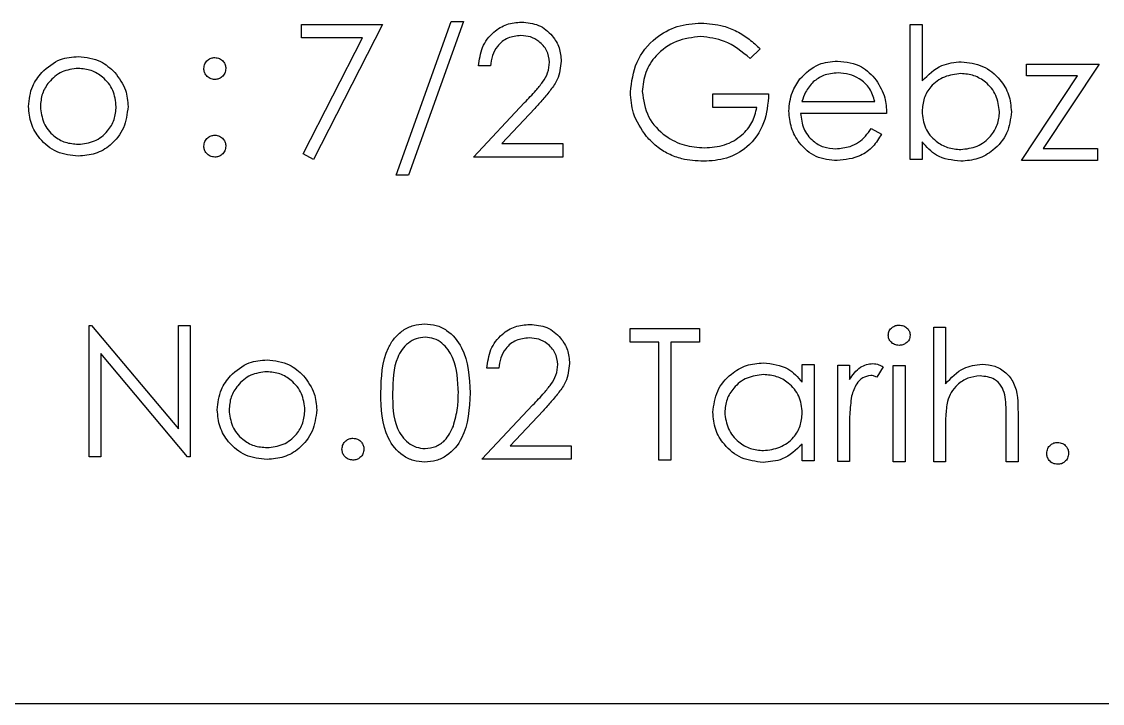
# Model space of a CAD drawing. Extents: x 75 to 2075, y 25 to 1460.
# Drawn here: x 644.3 to 661.7, y 1190.93 to 1201.9 of the extents above; entities that cross this region are included whole.
import ezdxf

# ---------------------------------------------------------------- set-up
doc = ezdxf.new("R2010")
doc.units = 0
doc.header["$LTSCALE"] = 5
doc.linetypes.add('SLD-KATı', pattern=[0])
doc.layers.get('0').update_dxf_attribs({"linetype": 'CONTINUOUS'})

msp = doc.modelspace()

# ---------------------------------------------------------------- linework, layer by layer
at = {"color": 7, "linetype": 'SLD-KATı'}
for p, q in [((648.812, 1201.854), (650.114, 1201.854)), ((648.812, 1201.637), (648.812, 1201.854)), ((650.114, 1201.854), (649.002, 1199.683)), ((650.331, 1199.43), (651.217, 1201.899)), ((651.417, 1201.899), (650.532, 1199.43)), ((651.217, 1201.899), (651.417, 1201.899)), ((658.608, 1201.851), (658.798, 1201.851)), ((658.608, 1199.68), (658.608, 1201.851)), ((658.798, 1201.851), (658.798, 1200.946)), ((649.793, 1201.637), (648.812, 1201.637)), ((648.838, 1199.774), (649.793, 1201.637)), ((656.193, 1201.461), (656.03, 1201.307)), ((651.851, 1201.186), (651.661, 1201.186)), ((660.48, 1201.215), (661.647, 1201.215)), ((660.48, 1201.025), (660.48, 1201.215)), ((661.647, 1201.215), (660.748, 1199.858)), ((660.399, 1199.668), (661.299, 1201.025)), ((661.299, 1201.025), (660.48, 1201.025)), ((655.433, 1200.737), (656.329, 1200.737)), ((655.433, 1200.52), (655.433, 1200.737)), ((651.58, 1199.721), (652.401, 1200.597)), ((656.864, 1200.614), (658.038, 1200.614)), ((652.563, 1200.503), (652.033, 1199.938)), ((656.139, 1200.52), (655.433, 1200.52)), ((658.228, 1200.424), (656.844, 1200.424)), ((657.978, 1200.179), (658.147, 1200.091)), ((652.033, 1199.938), (653.018, 1199.938)), ((653.018, 1199.938), (653.018, 1199.721)), ((658.798, 1199.966), (658.798, 1199.68)), ((660.748, 1199.858), (661.62, 1199.858)), ((661.62, 1199.858), (661.62, 1199.668)), ((649.002, 1199.683), (648.838, 1199.774)), ((653.018, 1199.721), (651.58, 1199.721)), ((658.798, 1199.68), (658.608, 1199.68)), ((661.62, 1199.668), (660.399, 1199.668)), ((650.532, 1199.43), (650.331, 1199.43)), ((645.391, 1197.014), (645.431, 1197.014)), ((645.391, 1194.897), (645.391, 1197.014)), ((645.431, 1197.014), (646.829, 1195.348)), ((646.829, 1197.014), (647.019, 1197.014)), ((646.829, 1195.348), (646.829, 1197.014)), ((647.019, 1197.014), (647.019, 1194.897)), ((654.102, 1196.961), (655.214, 1196.961)), ((654.102, 1196.744), (654.102, 1196.961)), ((655.214, 1196.961), (655.214, 1196.744)), ((658.986, 1196.987), (659.176, 1196.987)), ((658.986, 1194.816), (658.986, 1196.987)), ((659.176, 1196.987), (659.176, 1196.071)), ((654.563, 1196.744), (654.102, 1196.744)), ((654.563, 1194.844), (654.563, 1196.744)), ((654.753, 1196.744), (654.753, 1194.844)), ((655.214, 1196.744), (654.753, 1196.744)), ((645.581, 1196.559), (645.581, 1194.897)), ((646.976, 1194.897), (645.581, 1196.559)), ((656.87, 1196.098), (656.87, 1196.384)), ((656.87, 1196.384), (657.06, 1196.384)), ((657.06, 1196.384), (657.06, 1194.837)), ((657.44, 1196.372), (657.63, 1196.372)), ((657.44, 1194.825), (657.44, 1196.372)), ((657.63, 1196.372), (657.63, 1196.144)), ((658.335, 1196.367), (658.525, 1196.367)), ((658.335, 1194.82), (658.335, 1196.367)), ((658.525, 1196.367), (658.525, 1194.82)), ((651.985, 1196.324), (651.795, 1196.324)), ((658.172, 1196.346), (658.068, 1196.182)), ((651.714, 1194.859), (652.535, 1195.735)), ((652.697, 1195.641), (652.167, 1195.076)), ((660.153, 1194.816), (660.153, 1195.544)), ((660.343, 1195.606), (660.343, 1194.816)), ((657.63, 1195.345), (657.63, 1194.825)), ((659.176, 1195.376), (659.176, 1194.816)), ((652.167, 1195.076), (653.152, 1195.076)), ((653.152, 1195.076), (653.152, 1194.859)), ((656.87, 1194.837), (656.87, 1195.105)), ((645.581, 1194.897), (645.391, 1194.897)), ((647.019, 1194.897), (646.976, 1194.897)), ((653.152, 1194.859), (651.714, 1194.859)), ((654.753, 1194.844), (654.563, 1194.844)), ((657.06, 1194.837), (656.87, 1194.837)), ((657.63, 1194.825), (657.44, 1194.825)), ((658.525, 1194.82), (658.335, 1194.82)), ((659.176, 1194.816), (658.986, 1194.816)), ((660.343, 1194.816), (660.153, 1194.816)), ((591.915, 1190.934), (717.248, 1190.934))]:
    msp.add_line(p, q, dxfattribs=at)
for points, knots in [([(651.661, 1201.186), (651.674, 1201.289), (651.698, 1201.494), (651.879, 1201.73), (652.109, 1201.871), (652.27, 1201.885), (652.351, 1201.891)], [0, 0, 0, 0, 0.280033, 0.559525, 0.779665, 1, 1, 1, 1]), ([(652.351, 1201.891), (652.446, 1201.883), (652.634, 1201.865), (652.844, 1201.693), (652.971, 1201.484), (652.984, 1201.336), (652.991, 1201.262)], [0, 0, 0, 0, 0.279896, 0.559247, 0.77961, 1, 1, 1, 1]), ([(654.103, 1200.765), (654.124, 1200.931), (654.166, 1201.263), (654.471, 1201.635), (654.85, 1201.845), (655.111, 1201.866), (655.242, 1201.877)], [0, 0, 0, 0, 0.279598, 0.559074, 0.779407, 1, 1, 1, 1]), ([(655.242, 1201.877), (655.363, 1201.868), (655.563, 1201.853), (655.821, 1201.747), (656.02, 1201.621), (656.135, 1201.515), (656.193, 1201.461)], [0, 0, 0, 0, 0.3395317, 0.5595869, 0.7797296, 1, 1, 1, 1]), ([(652.342, 1201.674), (652.269, 1201.667), (652.125, 1201.652), (651.962, 1201.52), (651.874, 1201.355), (651.859, 1201.242), (651.851, 1201.186)], [0, 0, 0, 0, 0.279701, 0.558853, 0.779181, 1, 1, 1, 1]), ([(652.801, 1201.245), (652.792, 1201.311), (652.774, 1201.442), (652.645, 1201.58), (652.496, 1201.663), (652.393, 1201.67), (652.342, 1201.674)], [0, 0, 0, 0, 0.2791046, 0.5589989, 0.779355, 1, 1, 1, 1]), ([(655.236, 1201.66), (655.102, 1201.644), (654.834, 1201.611), (654.521, 1201.385), (654.329, 1201.09), (654.305, 1200.879), (654.293, 1200.774)], [0, 0, 0, 0, 0.279851, 0.559572, 0.779858, 1, 1, 1, 1]), ([(656.03, 1201.307), (655.899, 1201.415), (655.666, 1201.607), (655.367, 1201.644), (655.236, 1201.66)], [0, 0, 0, 0, 0.559825, 1, 1, 1, 1]), ([(644.628, 1201.081), (644.723, 1201.164), (644.894, 1201.313), (645.118, 1201.33), (645.217, 1201.337)], [0, 0, 0, 0, 0.5588897, 1, 1, 1, 1]), ([(645.217, 1201.337), (645.343, 1201.324), (645.567, 1201.301), (645.732, 1201.149), (645.805, 1201.083)], [0, 0, 0, 0, 0.559172, 1, 1, 1, 1]), ([(647.238, 1201.145), (647.241, 1201.171), (647.248, 1201.223), (647.296, 1201.28), (647.353, 1201.315), (647.394, 1201.319), (647.414, 1201.321)], [0, 0, 0, 0, 0.279708, 0.559485, 0.779718, 1, 1, 1, 1]), ([(647.414, 1201.321), (647.44, 1201.318), (647.493, 1201.312), (647.55, 1201.264), (647.586, 1201.206), (647.589, 1201.165), (647.591, 1201.145)], [0, 0, 0, 0, 0.279617, 0.559192, 0.779453, 1, 1, 1, 1]), ([(652.401, 1200.597), (652.462, 1200.661), (652.562, 1200.767), (652.692, 1200.923), (652.784, 1201.073), (652.795, 1201.188), (652.801, 1201.245)], [0, 0, 0, 0, 0.340577, 0.560885, 0.780633, 1, 1, 1, 1]), ([(652.991, 1201.262), (652.978, 1201.16), (652.957, 1200.992), (652.821, 1200.799), (652.697, 1200.647), (652.607, 1200.551), (652.563, 1200.503)], [0, 0, 0, 0, 0.338364, 0.558761, 0.779364, 1, 1, 1, 1]), ([(656.832, 1200.977), (656.927, 1201.07), (657.097, 1201.237), (657.333, 1201.256), (657.437, 1201.265)], [0, 0, 0, 0, 0.558573, 1, 1, 1, 1]), ([(657.437, 1201.265), (657.574, 1201.249), (657.82, 1201.22), (657.987, 1201.04), (658.06, 1200.96)], [0, 0, 0, 0, 0.5589205, 1, 1, 1, 1]), ([(658.798, 1200.946), (658.897, 1201.044), (659.075, 1201.219), (659.321, 1201.243), (659.429, 1201.254)], [0, 0, 0, 0, 0.5593, 1, 1, 1, 1]), ([(659.429, 1201.254), (659.548, 1201.24), (659.786, 1201.212), (660.048, 1200.994), (660.212, 1200.73), (660.228, 1200.544), (660.236, 1200.45)], [0, 0, 0, 0, 0.279578, 0.559328, 0.779594, 1, 1, 1, 1]), ([(644.416, 1200.533), (644.427, 1200.647), (644.447, 1200.85), (644.572, 1201.011), (644.628, 1201.081)], [0, 0, 0, 0, 0.559272, 1, 1, 1, 1]), ([(645.216, 1201.147), (645.126, 1201.136), (644.945, 1201.114), (644.747, 1200.945), (644.624, 1200.745), (644.612, 1200.602), (644.606, 1200.531)], [0, 0, 0, 0, 0.279497, 0.559285, 0.779563, 1, 1, 1, 1]), ([(645.827, 1200.531), (645.816, 1200.622), (645.796, 1200.803), (645.628, 1201.002), (645.429, 1201.128), (645.287, 1201.141), (645.216, 1201.147)], [0, 0, 0, 0, 0.279548, 0.559387, 0.779651, 1, 1, 1, 1]), ([(645.805, 1201.083), (645.873, 1200.99), (645.995, 1200.826), (646.01, 1200.622), (646.017, 1200.533)], [0, 0, 0, 0, 0.559174, 1, 1, 1, 1]), ([(647.414, 1200.968), (647.388, 1200.971), (647.336, 1200.977), (647.279, 1201.026), (647.243, 1201.083), (647.24, 1201.124), (647.238, 1201.145)], [0, 0, 0, 0, 0.279675, 0.559368, 0.779636, 1, 1, 1, 1]), ([(647.591, 1201.145), (647.588, 1201.119), (647.582, 1201.066), (647.533, 1201.009), (647.476, 1200.974), (647.435, 1200.97), (647.414, 1200.968)], [0, 0, 0, 0, 0.279481, 0.559258, 0.779516, 1, 1, 1, 1]), ([(657.447, 1201.075), (657.365, 1201.068), (657.218, 1201.055), (657.1, 1200.968), (657.048, 1200.93)], [0, 0, 0, 0, 0.559447, 1, 1, 1, 1]), ([(658.038, 1200.614), (658.015, 1200.687), (657.969, 1200.833), (657.806, 1200.98), (657.626, 1201.061), (657.506, 1201.07), (657.447, 1201.075)], [0, 0, 0, 0, 0.280137, 0.559187, 0.779597, 1, 1, 1, 1]), ([(659.424, 1201.064), (659.334, 1201.053), (659.152, 1201.03), (658.94, 1200.875), (658.817, 1200.671), (658.804, 1200.528), (658.798, 1200.456)], [0, 0, 0, 0, 0.279777, 0.559478, 0.77961, 1, 1, 1, 1]), ([(660.046, 1200.45), (660.033, 1200.54), (660.008, 1200.721), (659.842, 1200.923), (659.638, 1201.043), (659.495, 1201.057), (659.424, 1201.064)], [0, 0, 0, 0, 0.27938, 0.559097, 0.779544, 1, 1, 1, 1]), ([(656.654, 1200.46), (656.664, 1200.565), (656.68, 1200.753), (656.786, 1200.908), (656.832, 1200.977)], [0, 0, 0, 0, 0.5594306, 1, 1, 1, 1]), ([(657.048, 1200.93), (657.002, 1200.878), (656.919, 1200.784), (656.881, 1200.666), (656.864, 1200.614)], [0, 0, 0, 0, 0.5587805, 1, 1, 1, 1]), ([(658.06, 1200.96), (658.115, 1200.867), (658.214, 1200.701), (658.224, 1200.509), (658.228, 1200.424)], [0, 0, 0, 0, 0.5589553, 1, 1, 1, 1]), ([(654.363, 1200.052), (654.279, 1200.173), (654.13, 1200.389), (654.112, 1200.65), (654.103, 1200.765)], [0, 0, 0, 0, 0.5592913, 1, 1, 1, 1]), ([(654.293, 1200.774), (654.315, 1200.634), (654.358, 1200.354), (654.639, 1200.058), (654.966, 1199.895), (655.186, 1199.878), (655.297, 1199.869)], [0, 0, 0, 0, 0.279076, 0.558596, 0.779238, 1, 1, 1, 1]), ([(656.329, 1200.737), (656.316, 1200.577), (656.29, 1200.259), (656.022, 1199.881), (655.656, 1199.677), (655.405, 1199.66), (655.28, 1199.652)], [0, 0, 0, 0, 0.280359, 0.559374, 0.77937, 1, 1, 1, 1]), ([(645.217, 1199.736), (645.099, 1199.748), (644.862, 1199.772), (644.601, 1199.992), (644.441, 1200.254), (644.424, 1200.44), (644.416, 1200.533)], [0, 0, 0, 0, 0.279775, 0.559188, 0.77959, 1, 1, 1, 1]), ([(644.606, 1200.531), (644.617, 1200.442), (644.64, 1200.263), (644.801, 1200.06), (645.005, 1199.945), (645.146, 1199.933), (645.216, 1199.926)], [0, 0, 0, 0, 0.279628, 0.559181, 0.779522, 1, 1, 1, 1]), ([(645.216, 1199.926), (645.306, 1199.936), (645.485, 1199.957), (645.688, 1200.118), (645.806, 1200.32), (645.82, 1200.461), (645.827, 1200.531)], [0, 0, 0, 0, 0.2797349, 0.5591132, 0.7795876, 1, 1, 1, 1]), ([(646.017, 1200.533), (646.002, 1200.415), (645.973, 1200.18), (645.76, 1199.915), (645.495, 1199.758), (645.31, 1199.743), (645.217, 1199.736)], [0, 0, 0, 0, 0.279524, 0.559388, 0.779506, 1, 1, 1, 1]), ([(655.297, 1199.869), (655.406, 1199.877), (655.624, 1199.894), (655.892, 1200.051), (656.078, 1200.269), (656.118, 1200.436), (656.139, 1200.52)], [0, 0, 0, 0, 0.280255, 0.559919, 0.779938, 1, 1, 1, 1]), ([(657.432, 1199.664), (657.315, 1199.674), (657.08, 1199.696), (656.827, 1199.921), (656.68, 1200.186), (656.663, 1200.369), (656.654, 1200.46)], [0, 0, 0, 0, 0.279887, 0.558844, 0.779438, 1, 1, 1, 1]), ([(656.844, 1200.424), (656.854, 1200.34), (656.873, 1200.172), (657.023, 1199.983), (657.211, 1199.87), (657.343, 1199.859), (657.409, 1199.854)], [0, 0, 0, 0, 0.279986, 0.559357, 0.779538, 1, 1, 1, 1]), ([(658.798, 1200.456), (658.808, 1200.364), (658.829, 1200.181), (658.999, 1199.979), (659.206, 1199.86), (659.349, 1199.848), (659.421, 1199.843)], [0, 0, 0, 0, 0.2796221, 0.5591731, 0.7795022, 1, 1, 1, 1]), ([(659.421, 1199.843), (659.512, 1199.853), (659.693, 1199.874), (659.899, 1200.035), (660.023, 1200.237), (660.039, 1200.379), (660.046, 1200.45)], [0, 0, 0, 0, 0.2797456, 0.5592626, 0.7797246, 1, 1, 1, 1]), ([(660.236, 1200.45), (660.222, 1200.331), (660.193, 1200.094), (659.968, 1199.835), (659.703, 1199.676), (659.516, 1199.661), (659.423, 1199.653)], [0, 0, 0, 0, 0.279443, 0.559221, 0.779564, 1, 1, 1, 1]), ([(647.238, 1199.896), (647.241, 1199.922), (647.247, 1199.974), (647.295, 1200.032), (647.353, 1200.067), (647.394, 1200.071), (647.414, 1200.073)], [0, 0, 0, 0, 0.27957, 0.559261, 0.779558, 1, 1, 1, 1]), ([(647.414, 1200.073), (647.44, 1200.07), (647.493, 1200.064), (647.55, 1200.015), (647.586, 1199.958), (647.589, 1199.917), (647.591, 1199.896)], [0, 0, 0, 0, 0.2795901, 0.5591751, 0.7794451, 1, 1, 1, 1]), ([(655.28, 1199.652), (655.162, 1199.659), (654.969, 1199.67), (654.715, 1199.765), (654.519, 1199.886), (654.415, 1199.997), (654.363, 1200.052)], [0, 0, 0, 0, 0.3397852, 0.5598703, 0.7799104, 1, 1, 1, 1]), ([(657.409, 1199.854), (657.486, 1199.861), (657.615, 1199.874), (657.779, 1199.952), (657.892, 1200.055), (657.949, 1200.138), (657.978, 1200.179)], [0, 0, 0, 0, 0.339447, 0.559603, 0.779476, 1, 1, 1, 1]), ([(658.147, 1200.091), (658.104, 1200.021), (658.017, 1199.881), (657.774, 1199.701), (657.562, 1199.678), (657.432, 1199.664)], [0, 0, 0, 0, 0.280935, 0.561409, 1, 1, 1, 1]), ([(647.414, 1199.72), (647.388, 1199.723), (647.337, 1199.73), (647.279, 1199.778), (647.244, 1199.835), (647.24, 1199.876), (647.238, 1199.896)], [0, 0, 0, 0, 0.279576, 0.55911, 0.779506, 1, 1, 1, 1]), ([(647.591, 1199.896), (647.588, 1199.87), (647.581, 1199.818), (647.533, 1199.761), (647.476, 1199.726), (647.435, 1199.722), (647.414, 1199.72)], [0, 0, 0, 0, 0.279406, 0.559408, 0.779678, 1, 1, 1, 1]), ([(659.423, 1199.653), (659.284, 1199.669), (659.035, 1199.697), (658.87, 1199.884), (658.798, 1199.966)], [0, 0, 0, 0, 0.55892, 1, 1, 1, 1]), ([(650.086, 1195.926), (650.094, 1196.178), (650.104, 1196.495), (650.301, 1196.813), (650.439, 1196.939), (650.608, 1197.024), (650.731, 1197.034), (650.793, 1197.039)], [0, 0, 0, 0, 0.498707, 0.624174, 0.749467, 0.87475, 1, 1, 1, 1]), ([(650.793, 1197.039), (650.856, 1197.034), (650.98, 1197.024), (651.207, 1196.914), (651.493, 1196.561), (651.512, 1196.18), (651.524, 1195.926)], [0, 0, 0, 0, 0.125599, 0.251189, 0.500583, 1, 1, 1, 1]), ([(651.795, 1196.324), (651.808, 1196.427), (651.832, 1196.632), (652.013, 1196.868), (652.243, 1197.009), (652.404, 1197.023), (652.485, 1197.029)], [0, 0, 0, 0, 0.280033, 0.559525, 0.779665, 1, 1, 1, 1]), ([(652.485, 1197.029), (652.58, 1197.021), (652.768, 1197.003), (652.978, 1196.831), (653.105, 1196.622), (653.118, 1196.474), (653.125, 1196.4)], [0, 0, 0, 0, 0.279891, 0.559206, 0.779565, 1, 1, 1, 1]), ([(658.254, 1196.854), (658.257, 1196.879), (658.264, 1196.929), (658.314, 1196.982), (658.37, 1197.013), (658.41, 1197.017), (658.429, 1197.018)], [0, 0, 0, 0, 0.279225, 0.558814, 0.779434, 1, 1, 1, 1]), ([(658.429, 1197.018), (658.454, 1197.015), (658.505, 1197.01), (658.563, 1196.968), (658.6, 1196.914), (658.604, 1196.874), (658.606, 1196.854)], [0, 0, 0, 0, 0.2799056, 0.5598507, 0.7798859, 1, 1, 1, 1]), ([(650.8, 1196.822), (650.751, 1196.817), (650.654, 1196.807), (650.525, 1196.733), (650.423, 1196.629), (650.283, 1196.371), (650.279, 1196.124), (650.276, 1195.926)], [0, 0, 0, 0, 0.125136, 0.250415, 0.375512, 0.500839, 1, 1, 1, 1]), ([(651.334, 1195.926), (651.326, 1196.123), (651.314, 1196.417), (651.116, 1196.708), (650.945, 1196.807), (650.848, 1196.817), (650.8, 1196.822)], [0, 0, 0, 0, 0.500074, 0.749027, 0.874606, 1, 1, 1, 1]), ([(652.476, 1196.812), (652.403, 1196.805), (652.259, 1196.79), (652.096, 1196.658), (652.008, 1196.493), (651.993, 1196.38), (651.985, 1196.324)], [0, 0, 0, 0, 0.2797011, 0.5588528, 0.7791807, 1, 1, 1, 1]), ([(652.935, 1196.383), (652.926, 1196.449), (652.908, 1196.58), (652.779, 1196.718), (652.63, 1196.801), (652.527, 1196.808), (652.476, 1196.812)], [0, 0, 0, 0, 0.27917, 0.559006, 0.779358, 1, 1, 1, 1]), ([(658.429, 1196.692), (658.404, 1196.695), (658.355, 1196.7), (658.298, 1196.743), (658.26, 1196.796), (658.256, 1196.835), (658.254, 1196.854)], [0, 0, 0, 0, 0.279744, 0.559679, 0.779946, 1, 1, 1, 1]), ([(658.606, 1196.854), (658.603, 1196.829), (658.595, 1196.779), (658.545, 1196.728), (658.488, 1196.697), (658.449, 1196.694), (658.429, 1196.692)], [0, 0, 0, 0, 0.27914, 0.558906, 0.779363, 1, 1, 1, 1]), ([(647.665, 1196.202), (647.761, 1196.285), (647.932, 1196.433), (648.156, 1196.451), (648.255, 1196.458)], [0, 0, 0, 0, 0.55889, 1, 1, 1, 1]), ([(648.255, 1196.458), (648.38, 1196.445), (648.605, 1196.422), (648.77, 1196.27), (648.842, 1196.203)], [0, 0, 0, 0, 0.5591715, 1, 1, 1, 1]), ([(652.535, 1195.735), (652.596, 1195.799), (652.696, 1195.905), (652.826, 1196.061), (652.918, 1196.211), (652.929, 1196.326), (652.935, 1196.383)], [0, 0, 0, 0, 0.340546, 0.560865, 0.780622, 1, 1, 1, 1]), ([(653.125, 1196.4), (653.112, 1196.298), (653.091, 1196.13), (652.955, 1195.937), (652.831, 1195.785), (652.741, 1195.689), (652.697, 1195.641)], [0, 0, 0, 0, 0.338364, 0.558761, 0.779364, 1, 1, 1, 1]), ([(655.431, 1195.615), (655.446, 1195.733), (655.476, 1195.97), (655.7, 1196.228), (655.964, 1196.387), (656.151, 1196.403), (656.244, 1196.411)], [0, 0, 0, 0, 0.2793829, 0.5591919, 0.7795401, 1, 1, 1, 1]), ([(656.244, 1196.411), (656.383, 1196.395), (656.633, 1196.367), (656.797, 1196.18), (656.87, 1196.098)], [0, 0, 0, 0, 0.559058, 1, 1, 1, 1]), ([(657.63, 1196.144), (657.683, 1196.217), (657.757, 1196.318), (657.902, 1196.39), (657.972, 1196.396), (658.007, 1196.399)], [0, 0, 0, 0, 0.558818, 0.779474, 1, 1, 1, 1]), ([(658.007, 1196.399), (658.04, 1196.395), (658.098, 1196.388), (658.15, 1196.359), (658.172, 1196.346)], [0, 0, 0, 0, 0.559302, 1, 1, 1, 1]), ([(659.176, 1196.071), (659.266, 1196.17), (659.427, 1196.347), (659.661, 1196.377), (659.765, 1196.39)], [0, 0, 0, 0, 0.5599421, 1, 1, 1, 1]), ([(659.765, 1196.39), (659.834, 1196.384), (659.973, 1196.372), (660.155, 1196.261), (660.34, 1196.014), (660.342, 1195.774), (660.343, 1195.606)], [0, 0, 0, 0, 0.1870245, 0.3738964, 0.5606223, 1, 1, 1, 1]), ([(647.453, 1195.653), (647.465, 1195.767), (647.485, 1195.971), (647.61, 1196.131), (647.665, 1196.202)], [0, 0, 0, 0, 0.559273, 1, 1, 1, 1]), ([(648.254, 1196.268), (648.164, 1196.257), (647.983, 1196.235), (647.785, 1196.066), (647.662, 1195.865), (647.649, 1195.723), (647.643, 1195.652)], [0, 0, 0, 0, 0.279497, 0.559285, 0.779563, 1, 1, 1, 1]), ([(648.865, 1195.652), (648.854, 1195.743), (648.833, 1195.924), (648.666, 1196.123), (648.467, 1196.249), (648.325, 1196.262), (648.254, 1196.268)], [0, 0, 0, 0, 0.279548, 0.559387, 0.779651, 1, 1, 1, 1]), ([(648.842, 1196.203), (648.911, 1196.111), (649.033, 1195.946), (649.048, 1195.743), (649.054, 1195.653)], [0, 0, 0, 0, 0.559174, 1, 1, 1, 1]), ([(656.246, 1196.221), (656.156, 1196.21), (655.974, 1196.189), (655.768, 1196.028), (655.645, 1195.826), (655.629, 1195.684), (655.621, 1195.613)], [0, 0, 0, 0, 0.27978, 0.559298, 0.779746, 1, 1, 1, 1]), ([(656.87, 1195.607), (656.86, 1195.699), (656.839, 1195.882), (656.668, 1196.084), (656.462, 1196.204), (656.318, 1196.215), (656.246, 1196.221)], [0, 0, 0, 0, 0.279642, 0.559208, 0.779479, 1, 1, 1, 1]), ([(657.971, 1196.209), (657.926, 1196.199), (657.836, 1196.18), (657.721, 1196.055), (657.685, 1195.944), (657.663, 1195.876)], [0, 0, 0, 0, 0.278355, 0.558773, 1, 1, 1, 1]), ([(658.068, 1196.182), (658.051, 1196.19), (658.02, 1196.204), (657.986, 1196.208), (657.971, 1196.209)], [0, 0, 0, 0, 0.560492, 1, 1, 1, 1]), ([(659.731, 1196.2), (659.664, 1196.193), (659.53, 1196.179), (659.373, 1196.07), (659.259, 1195.94), (659.223, 1195.84), (659.206, 1195.791)], [0, 0, 0, 0, 0.27956, 0.559397, 0.779724, 1, 1, 1, 1]), ([(660.131, 1195.896), (660.115, 1195.945), (660.084, 1196.043), (659.947, 1196.179), (659.813, 1196.192), (659.731, 1196.2)], [0, 0, 0, 0, 0.2813048, 0.5615039, 1, 1, 1, 1]), ([(650.793, 1194.814), (650.732, 1194.819), (650.608, 1194.829), (650.383, 1194.94), (650.105, 1195.295), (650.093, 1195.673), (650.086, 1195.926)], [0, 0, 0, 0, 0.125552, 0.251092, 0.500251, 1, 1, 1, 1]), ([(650.276, 1195.926), (650.277, 1195.729), (650.279, 1195.432), (650.483, 1195.143), (650.654, 1195.047), (650.751, 1195.036), (650.8, 1195.031)], [0, 0, 0, 0, 0.500275, 0.749081, 0.874601, 1, 1, 1, 1]), ([(651.524, 1195.926), (651.512, 1195.672), (651.494, 1195.291), (651.207, 1194.94), (650.98, 1194.829), (650.856, 1194.819), (650.793, 1194.814)], [0, 0, 0, 0, 0.499395, 0.748744, 0.874375, 1, 1, 1, 1]), ([(651.254, 1195.394), (651.281, 1195.492), (651.329, 1195.666), (651.332, 1195.847), (651.334, 1195.926)], [0, 0, 0, 0, 0.559627, 1, 1, 1, 1]), ([(657.663, 1195.876), (657.651, 1195.777), (657.629, 1195.601), (657.629, 1195.423), (657.63, 1195.345)], [0, 0, 0, 0, 0.559637, 1, 1, 1, 1]), ([(660.153, 1195.544), (660.154, 1195.61), (660.154, 1195.728), (660.138, 1195.844), (660.131, 1195.896)], [0, 0, 0, 0, 0.5603081, 1, 1, 1, 1]), ([(659.206, 1195.791), (659.195, 1195.714), (659.176, 1195.576), (659.176, 1195.437), (659.176, 1195.376)], [0, 0, 0, 0, 0.559691, 1, 1, 1, 1]), ([(648.255, 1194.857), (648.136, 1194.869), (647.899, 1194.893), (647.639, 1195.113), (647.479, 1195.375), (647.462, 1195.561), (647.453, 1195.653)], [0, 0, 0, 0, 0.279776, 0.559189, 0.77959, 1, 1, 1, 1]), ([(647.643, 1195.652), (647.655, 1195.563), (647.677, 1195.384), (647.839, 1195.181), (648.043, 1195.066), (648.184, 1195.053), (648.254, 1195.047)], [0, 0, 0, 0, 0.279628, 0.559181, 0.779522, 1, 1, 1, 1]), ([(648.254, 1195.047), (648.344, 1195.057), (648.523, 1195.078), (648.726, 1195.239), (648.844, 1195.441), (648.858, 1195.582), (648.865, 1195.652)], [0, 0, 0, 0, 0.279735, 0.559113, 0.779588, 1, 1, 1, 1]), ([(649.054, 1195.653), (649.04, 1195.536), (649.011, 1195.3), (648.798, 1195.036), (648.533, 1194.878), (648.348, 1194.864), (648.255, 1194.857)], [0, 0, 0, 0, 0.279524, 0.559388, 0.779507, 1, 1, 1, 1]), ([(656.238, 1194.81), (656.119, 1194.824), (655.881, 1194.852), (655.618, 1195.07), (655.456, 1195.334), (655.439, 1195.521), (655.431, 1195.615)], [0, 0, 0, 0, 0.27957, 0.559309, 0.779558, 1, 1, 1, 1]), ([(655.621, 1195.613), (655.634, 1195.522), (655.66, 1195.342), (655.826, 1195.14), (656.031, 1195.021), (656.174, 1195.007), (656.245, 1195)], [0, 0, 0, 0, 0.279415, 0.559145, 0.779569, 1, 1, 1, 1]), ([(656.245, 1195), (656.335, 1195.011), (656.517, 1195.033), (656.728, 1195.188), (656.851, 1195.392), (656.863, 1195.535), (656.87, 1195.607)], [0, 0, 0, 0, 0.279817, 0.559368, 0.779572, 1, 1, 1, 1]), ([(650.8, 1195.031), (650.857, 1195.038), (650.973, 1195.053), (651.152, 1195.174), (651.215, 1195.311), (651.254, 1195.394)], [0, 0, 0, 0, 0.280258, 0.56082, 1, 1, 1, 1]), ([(649.461, 1195.022), (649.465, 1195.048), (649.471, 1195.1), (649.519, 1195.158), (649.577, 1195.193), (649.617, 1195.197), (649.638, 1195.198)], [0, 0, 0, 0, 0.27957, 0.559261, 0.779558, 1, 1, 1, 1]), ([(649.638, 1195.198), (649.664, 1195.196), (649.716, 1195.19), (649.773, 1195.141), (649.809, 1195.084), (649.813, 1195.043), (649.814, 1195.022)], [0, 0, 0, 0, 0.27959, 0.559176, 0.779445, 1, 1, 1, 1]), ([(649.638, 1194.846), (649.612, 1194.849), (649.56, 1194.855), (649.503, 1194.903), (649.467, 1194.961), (649.463, 1195.002), (649.461, 1195.022)], [0, 0, 0, 0, 0.2795754, 0.5591095, 0.7795068, 1, 1, 1, 1]), ([(649.814, 1195.022), (649.811, 1194.996), (649.805, 1194.944), (649.757, 1194.887), (649.699, 1194.851), (649.658, 1194.848), (649.638, 1194.846)], [0, 0, 0, 0, 0.279421, 0.559295, 0.779668, 1, 1, 1, 1]), ([(656.87, 1195.105), (656.769, 1195.009), (656.59, 1194.839), (656.346, 1194.819), (656.238, 1194.81)], [0, 0, 0, 0, 0.558767, 1, 1, 1, 1]), ([(660.804, 1194.955), (660.808, 1194.981), (660.814, 1195.033), (660.862, 1195.091), (660.92, 1195.126), (660.96, 1195.13), (660.981, 1195.131)], [0, 0, 0, 0, 0.279714, 0.559371, 0.779553, 1, 1, 1, 1]), ([(660.981, 1195.131), (661.007, 1195.128), (661.059, 1195.122), (661.116, 1195.074), (661.152, 1195.016), (661.156, 1194.975), (661.157, 1194.955)], [0, 0, 0, 0, 0.279617, 0.559192, 0.779453, 1, 1, 1, 1]), ([(660.981, 1194.779), (660.955, 1194.782), (660.903, 1194.788), (660.846, 1194.836), (660.81, 1194.894), (660.806, 1194.934), (660.804, 1194.955)], [0, 0, 0, 0, 0.279595, 0.559259, 0.77967, 1, 1, 1, 1]), ([(661.157, 1194.955), (661.154, 1194.929), (661.148, 1194.877), (661.1, 1194.82), (661.042, 1194.784), (661.001, 1194.78), (660.981, 1194.779)], [0, 0, 0, 0, 0.279421, 0.559296, 0.779669, 1, 1, 1, 1])]:
    msp.add_open_spline(points, degree=3, knots=knots, dxfattribs=at)

doc.saveas('drawing.dxf')
